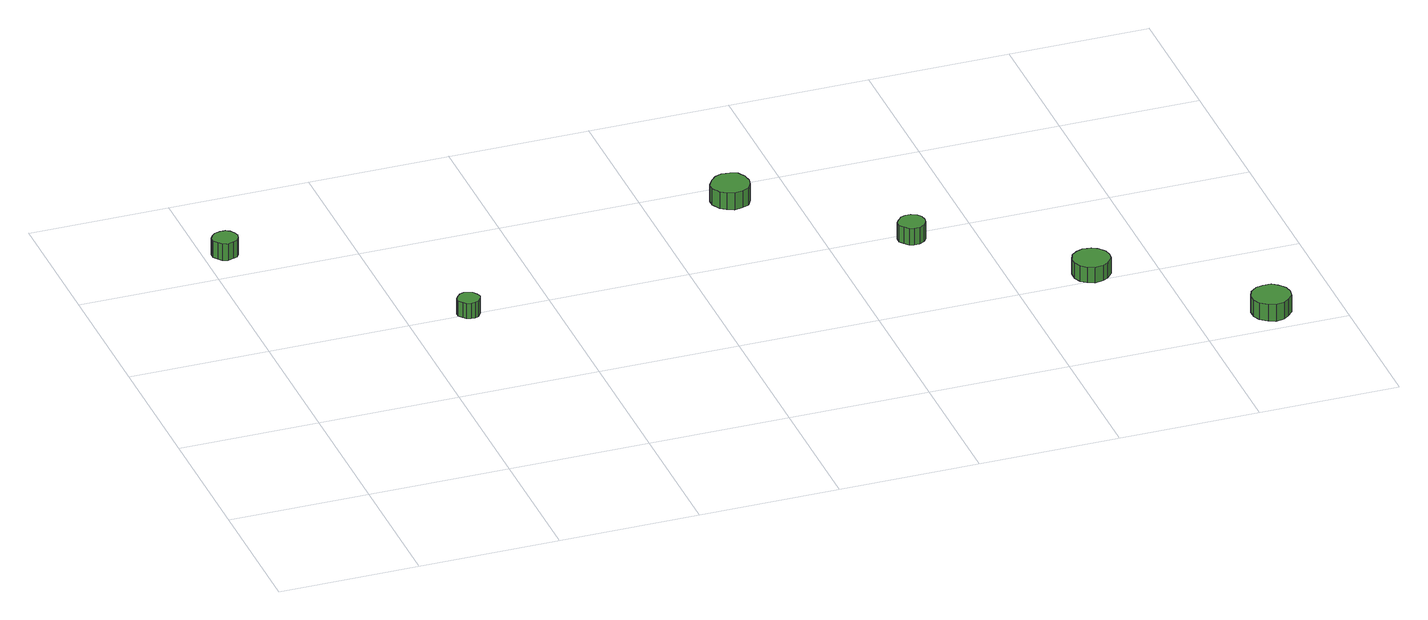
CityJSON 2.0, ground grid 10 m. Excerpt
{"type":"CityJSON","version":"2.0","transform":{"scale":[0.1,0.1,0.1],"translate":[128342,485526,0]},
"CityObjects":{
"tree1":{"type":"SolitaryVegetationObject","attributes":{"function":"something"},"geometry":[{"type":"MultiSurface","lod":"1","boundaries":[[[0,1,2,3,4,5,6,7,8,9,10,11,12,13,14]],[[15,16,17,18,19,20,21,22,23,24,25,26,27,28,29]],[[0,29,28,1]],[[1,28,27,2]],[[2,27,26,3]],[[3,26,25,4]],[[4,25,24,5]],[[5,24,23,6]],[[6,23,22,7]],[[7,22,21,8]],[[8,21,20,9]],[[9,20,19,10]],[[10,19,18,11]],[[11,18,17,12]],[[12,17,16,13]],[[13,16,15,14]],[[14,15,29,0]]]}]},
"tree2":{"type":"SolitaryVegetationObject","attributes":{"function":"something"},"geometry":[{"type":"MultiSurface","lod":"1","boundaries":[[[30,31,32,33,34,35,36,37,38,39,40,41,42,43,44]],[[45,46,47,48,49,50,51,52,53,54,55,56,57,58,59]],[[30,59,58,31]],[[31,58,57,32]],[[32,57,56,33]],[[33,56,55,34]],[[34,55,54,35]],[[35,54,53,36]],[[36,53,52,37]],[[37,52,51,38]],[[38,51,50,39]],[[39,50,49,40]],[[40,49,48,41]],[[41,48,47,42]],[[42,47,46,43]],[[43,46,45,44]],[[44,45,59,30]]]}]},
"tree3":{"type":"SolitaryVegetationObject","attributes":{"function":"something"},"geometry":[{"type":"MultiSurface","lod":"1","boundaries":[[[60,61,62,63,64,65,66,67,68,69,70,71,72,73,74]],[[75,76,77,78,79,80,81,82,83,84,85,86,87,88,89]],[[60,89,88,61]],[[61,88,87,62]],[[62,87,86,63]],[[63,86,85,64]],[[64,85,84,65]],[[65,84,83,66]],[[66,83,82,67]],[[67,82,81,68]],[[68,81,80,69]],[[69,80,79,70]],[[70,79,78,71]],[[71,78,77,72]],[[72,77,76,73]],[[73,76,75,74]],[[74,75,89,60]]]}]},
"tree4":{"type":"SolitaryVegetationObject","attributes":{"function":"something"},"geometry":[{"type":"MultiSurface","lod":"1","boundaries":[[[90,91,92,93,94,95,96,97,98,99,100,101,102,103,104]],[[105,106,107,108,109,110,111,112,113,114,115,116,117,118,119]],[[90,119,118,91]],[[91,118,117,92]],[[92,117,116,93]],[[93,116,115,94]],[[94,115,114,95]],[[95,114,113,96]],[[96,113,112,97]],[[97,112,111,98]],[[98,111,110,99]],[[99,110,109,100]],[[100,109,108,101]],[[101,108,107,102]],[[102,107,106,103]],[[103,106,105,104]],[[104,105,119,90]]]}]},
"tree5":{"type":"SolitaryVegetationObject","attributes":{"function":"something"},"geometry":[{"type":"MultiSurface","lod":"1","boundaries":[[[120,121,122,123,124,125,126,127,128,129,130,131,132,133,134]],[[135,136,137,138,139,140,141,142,143,144,145,146,147,148,149]],[[120,149,148,121]],[[121,148,147,122]],[[122,147,146,123]],[[123,146,145,124]],[[124,145,144,125]],[[125,144,143,126]],[[126,143,142,127]],[[127,142,141,128]],[[128,141,140,129]],[[129,140,139,130]],[[130,139,138,131]],[[131,138,137,132]],[[132,137,136,133]],[[133,136,135,134]],[[134,135,149,120]]]}]},
"tree6":{"type":"SolitaryVegetationObject","attributes":{"function":"something"},"geometry":[{"type":"MultiSurface","lod":"1","boundaries":[[[150,151,152,153,154,155,156,157,158,159,160,161,162,163,164]],[[165,166,167,168,169,170,171,172,173,174,175,176,177,178,179]],[[150,179,178,151]],[[151,178,177,152]],[[152,177,176,153]],[[153,176,175,154]],[[154,175,174,155]],[[155,174,173,156]],[[156,173,172,157]],[[157,172,171,158]],[[158,171,170,159]],[[159,170,169,160]],[[160,169,168,161]],[[161,168,167,162]],[[162,167,166,163]],[[163,166,165,164]],[[164,165,179,150]]]}]}
},
"vertices":[
[20,318,26],[19,321,26],[17,324,26],[14,326,26],[10,326,26],[6,325,26],[4,323,26],[2,320,26],[2,316,26],[4,313,26],[6,310,26],[10,309,26],[14,310,26],[17,311,26],[19,314,26],[19,314,13],[17,311,13],[14,310,13],[10,309,13],[6,310,13],[4,313,13],[2,316,13],[2,320,13],[4,323,13],[6,325,13],[10,326,13],[14,326,13],[17,324,13],[19,321,13],[20,318,13],
[147,189,25],[146,192,25],[144,195,25],[141,196,25],[138,197,25],[135,196,25],[133,194,25],[131,191,25],[131,188,25],[133,185,25],[135,183,25],[138,182,25],[141,182,25],[144,183,25],[146,186,25],[146,186,13],[144,183,13],[141,182,13],[138,182,13],[135,183,13],[133,185,13],[131,188,13],[131,191,13],[133,194,13],[135,196,13],[138,197,13],[141,196,13],[144,195,13],[146,192,13],[147,189,13],
[372,281,19],[371,287,19],[368,292,19],[363,294,19],[357,295,19],[352,293,19],[348,289,19],[345,284,19],[345,279,19],[348,273,19],[352,270,19],[357,268,19],[363,269,19],[368,271,19],[371,276,19],[371,276,6],[368,271,6],[363,269,6],[357,268,6],[352,270,6],[348,273,6],[345,279,6],[345,284,6],[348,289,6],[352,293,6],[357,295,6],[363,294,6],[368,292,6],[371,287,6],[372,281,6],
[466,193,19],[465,197,19],[463,200,19],[459,202,19],[455,202,19],[452,201,19],[449,198,19],[447,195,19],[447,191,19],[449,188,19],[452,185,19],[455,184,19],[459,184,19],[463,186,19],[465,189,19],[465,189,6],[463,186,6],[459,184,6],[455,184,6],[452,185,6],[449,188,6],[447,191,6],[447,195,6],[449,198,6],[452,201,6],[455,202,6],[459,202,6],[463,200,6],[465,197,6],[466,193,6],
[568,109,18],[567,114,18],[563,119,18],[559,121,18],[553,122,18],[548,120,18],[544,117,18],[542,112,18],[542,106,18],[544,101,18],[548,98,18],[553,96,18],[559,97,18],[563,99,18],[567,104,18],[567,104,6],[563,99,6],[559,97,6],[553,96,6],[548,98,6],[544,101,6],[542,106,6],[542,112,6],[544,117,6],[548,120,6],[553,122,6],[559,121,6],[563,119,6],[567,114,6],[568,109,6],
[666,23,18],[665,28,18],[661,33,18],[657,36,18],[651,36,18],[646,35,18],[641,31,18],[639,26,18],[639,20,18],[641,15,18],[646,11,18],[651,9,18],[657,10,18],[661,13,18],[665,17,18],[665,17,5],[661,13,5],[657,10,5],[651,9,5],[646,11,5],[641,15,5],[639,20,5],[639,26,5],[641,31,5],[646,35,5],[651,36,5],[657,36,5],[661,33,5],[665,28,5],[666,23,5]
]}
